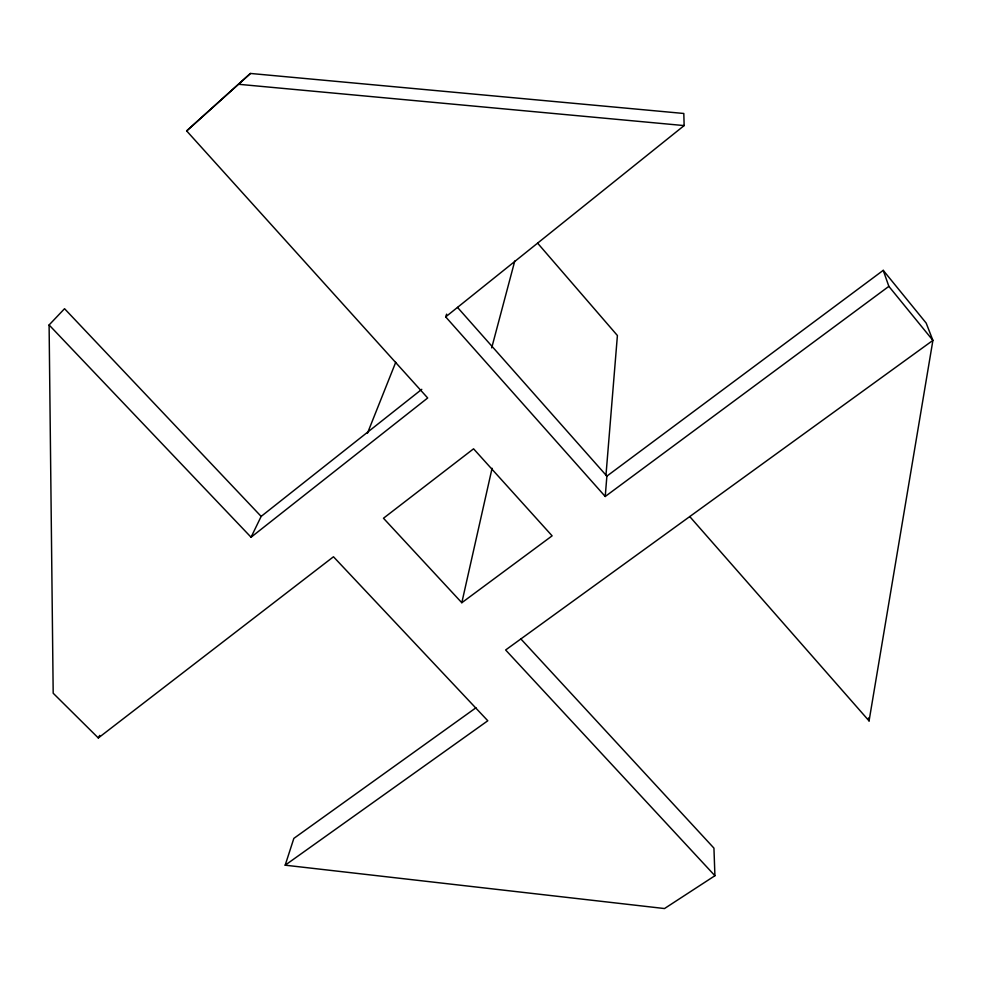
<?xml version="1.0" encoding="UTF-8"?>
<svg xmlns="http://www.w3.org/2000/svg" width="982" height="982" viewBox="0 0 982 982"><rect width="100%" height="100%" fill="white"/><g stroke="black" fill="none" stroke-linecap="round" stroke-linejoin="round"><path stroke-width="1.47" d="M606.876 476.135L883.235 270.345L888.857 286.363L605.231 496.487L606.876 476.135L457.502 307.378M605.943 475.521L617.408 335.525L537.719 243.278M689.745 516.569L869.07 720.911L932.9 340.386L926.186 323.103L883.235 270.345M461.81 602.727L552.117 535.841L473.57 448.811L383.471 518.238L461.81 602.727L492.08 468.267M491.7 347.873L514.777 261.003M520.988 639.073L713.939 848.129L714.921 875.723L664.507 908.546L285.173 865.191L293.851 838.383L476 707.752M605.231 496.487L445.681 316.879L446.638 314.142M367.464 433.234L395.721 362.309M261.151 516.409L64.542 308.704L49.1 324.968L251.061 537.228L261.151 516.409L421.781 389.326M49.1 324.968L53.188 693.231L98.323 737.973L99.698 735.395M251.061 537.228L427.686 397.98L186.654 130.913L250.447 73.454L683.816 113.482L684.135 125.586L445.681 316.879M186.654 130.913L250.447 73.454M98.323 737.973L333.475 556.769L487.796 720.763L285.173 865.191M239.117 84.329L684.135 125.586M714.921 875.723L505.632 649.986L932.9 340.386L888.857 286.363M868.518 717.965L869.07 720.911"/></g></svg>
